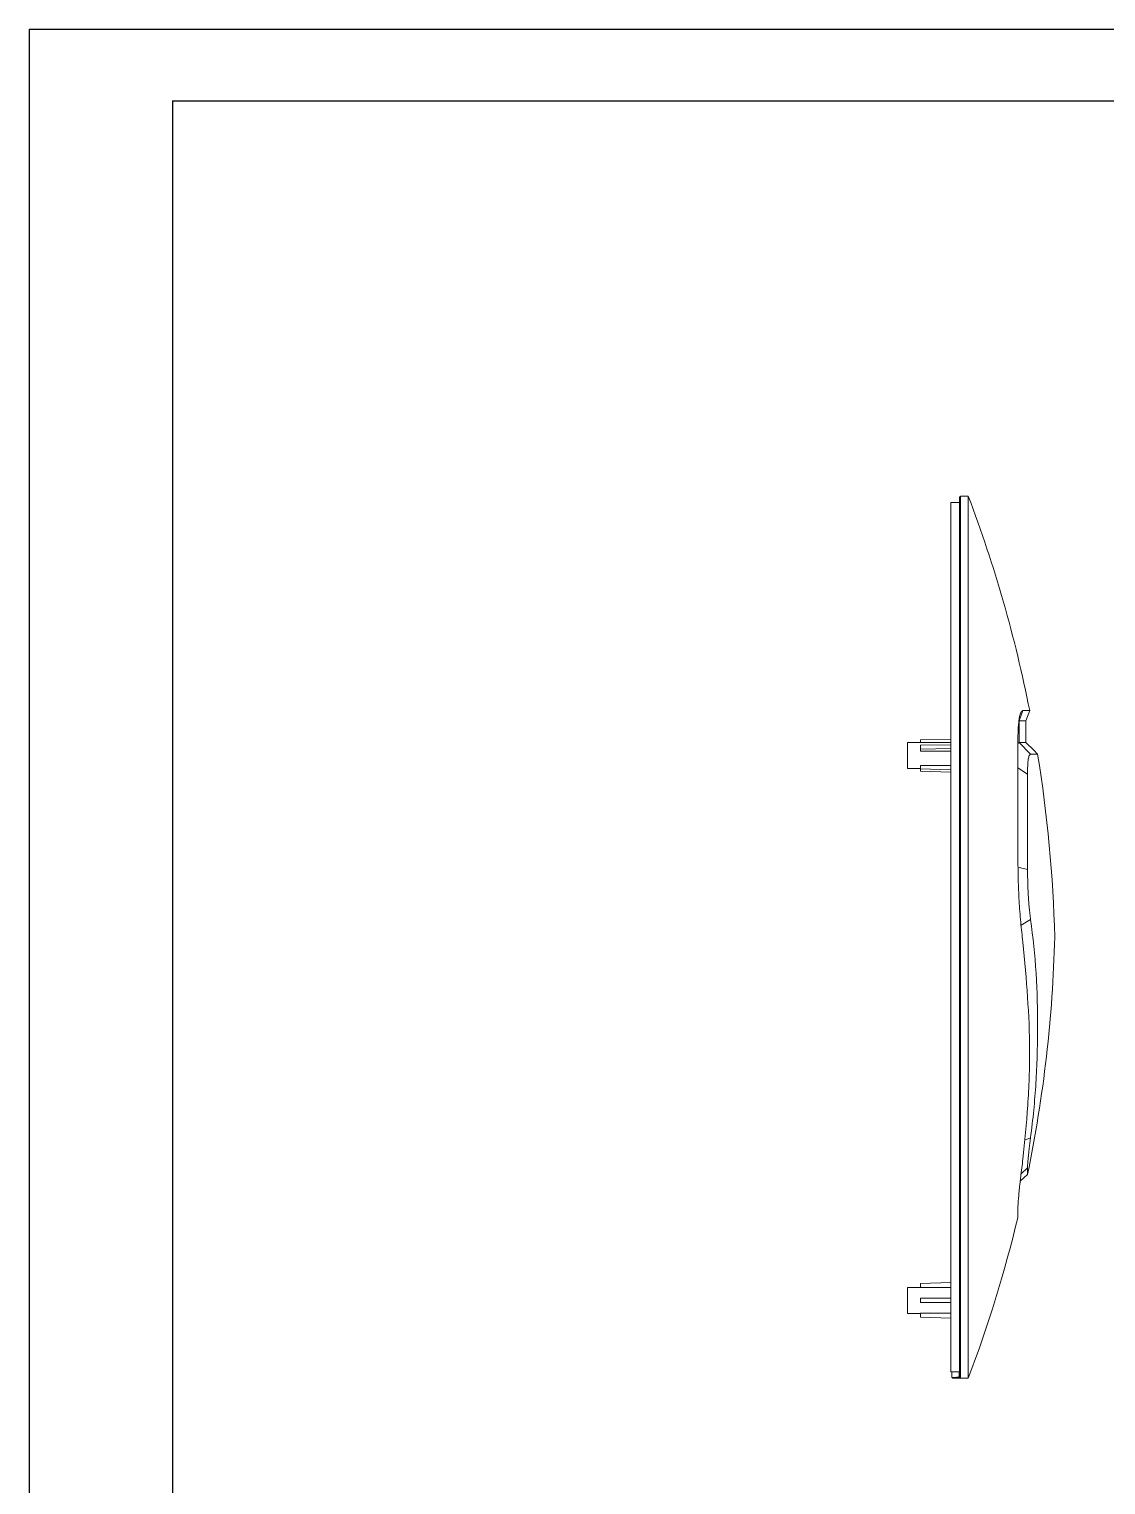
# Model space of a CAD drawing. Header units: inches. Extents: x -602 to 2189, y 557 to 1254.
# Drawn here: x 593.8 to 842.7, y 917.3 to 1253.9 of the extents above; entities that cross this region are included whole.
import ezdxf

# ---------------------------------------------------------------- set-up
doc = ezdxf.new("R2010")
doc.units = ezdxf.units.IN

msp = doc.modelspace()

# ---------------------------------------------------------------- linework, layer by layer
for p, q in [((593.777, 1253.93), (1579.152, 1253.93)), ((593.777, 1253.93), (593.777, 557.2)), ((626.955, 1237.341), (1562.563, 1237.341)), ((626.955, 1237.341), (626.955, 573.789))]:
    msp.add_line(p, q)
at = {"color": 7, "linetype": 'Continuous', "lineweight": 15}
for p, q in [((809.052, 1145.759), (808.852, 1145.759)), ((808.852, 942.19), (808.852, 1145.759)), ((810.852, 1145.959), (809.052, 1145.959)), ((809.052, 941.985), (809.052, 1145.959)), ((810.852, 941.959), (810.852, 1145.959)), ((808.852, 1144.459), (806.852, 1144.459)), ((806.852, 943.459), (806.852, 1144.459)), ((823.482, 1096.382), (822.605, 1093.959)), ((824.191, 1093.959), (825.078, 1096.397)), ((822.605, 1093.959), (822.605, 1088.959)), ((824.191, 1093.959), (824.191, 1088.959)), ((806.852, 1088.959), (796.852, 1088.959)), ((796.852, 1087.459), (796.852, 1088.959)), ((796.852, 1082.959), (796.852, 1087.459)), ((806.852, 1089.783), (799.852, 1089.571)), ((799.852, 1088.959), (799.852, 1089.571)), ((806.852, 1088.456), (799.852, 1088.333)), ((799.852, 1087.467), (799.852, 1088.333)), ((806.852, 1087.589), (799.852, 1087.467)), ((799.852, 1087.005), (799.852, 1087.467)), ((822.322, 1088.56), (822.322, 1062.458)), ((822.605, 1088.959), (825.258, 1086.291)), ((825.983, 1087.168), (824.191, 1088.959)), ((806.852, 1087.005), (799.852, 1087.005)), ((825.983, 1087.168), (826.885, 1086.265)), ((796.852, 1082.959), (799.852, 1082.959)), ((806.852, 1083.647), (799.852, 1083.647)), ((799.852, 1082.847), (799.852, 1083.647)), ((799.852, 1082.347), (799.852, 1082.847)), ((806.852, 1082.635), (799.852, 1082.847)), ((806.852, 1082.135), (799.852, 1082.347)), ((822.322, 1083.09), (824.561, 1081.682)), ((824.561, 1059.605), (824.561, 1081.682)), ((822.357, 1060.18), (824.561, 1059.605)), ((823.067, 1046.722), (825.258, 1048.031)), ((823.926, 997.012), (825.258, 997.556)), ((823.08, 989.272), (824.561, 990.59)), ((824.561, 989.089), (824.561, 990.59)), ((822.876, 987.547), (824.561, 989.089)), ((822.322, 980.859), (822.322, 979.084)), ((799.852, 962.959), (796.852, 962.959)), ((796.852, 956.959), (796.852, 962.959)), ((806.852, 964.086), (799.852, 963.842)), ((799.852, 962.917), (799.852, 963.842)), ((806.852, 962.917), (799.852, 962.917)), ((799.852, 959.459), (799.852, 960.459)), ((806.852, 960.459), (799.852, 960.459)), ((806.852, 959.459), (799.852, 959.459)), ((796.852, 956.959), (799.852, 956.959)), ((806.852, 957.001), (799.852, 957.001)), ((799.852, 956.076), (799.852, 957.001)), ((806.852, 955.832), (799.852, 956.076)), ((806.852, 943.459), (807.052, 943.459)), ((807.052, 943.459), (807.052, 942.159)), ((808.786, 943.49), (808.786, 942.189)), ((807.052, 942.159), (807.252, 942.159)), ((807.252, 942.159), (807.252, 941.959)), ((807.252, 941.959), (810.852, 941.959)), ((808.798, 942.183), (808.798, 941.983))]:
    msp.add_line(p, q, dxfattribs=at)
for centre, start, end in [((521.785, 1036.318), 11.19675, 20.7713), ((521.785, 1036.318), 1.41614, 9.29722), ((521.785, 1051.6), 348.33478, 358.58386), ((521.785, 1051.6), 339.2287, 346.4346)]:
    msp.add_arc(centre, 309.161, start, end, dxfattribs=at)
for centre, major_axis, start_param, end_param in [((801.983, 1043.959), (276.121, 0), 4.7370266, 4.7372672), ((801.983, 1043.959), (279.693, 0), 4.7367119, 4.7369494), ((802.733, 1043.959), (279.693, 0), 4.7340746, 4.7349842), ((802.733, 1043.959), (280.243, 0), 4.7340321, 4.7349399)]:
    msp.add_ellipse(centre, major_axis=major_axis, ratio=0.3639702, start_param=start_param, end_param=end_param, dxfattribs=at)
for points, knots in [([(823.482, 1096.382), (823.331, 1096.222), (823.149, 1096.141), (822.955, 1095.779), (822.918, 1095.693), (822.849, 1095.49), (822.816, 1095.374), (822.725, 1094.99), (822.671, 1094.687), (822.575, 1094.009), (822.531, 1093.638), (822.453, 1092.821), (822.419, 1092.372), (822.373, 1091.388), (822.361, 1090.845), (822.344, 1089.715), (822.337, 1089.13), (822.322, 1088.56)], [0, 0, 0, 0, 0.25, 0.25, 0.3125, 0.3125, 0.375, 0.375, 0.5, 0.5, 0.625, 0.625, 0.75, 0.75, 0.875, 0.875, 1, 1, 1, 1]), ([(825.062, 1096.351), (825.062, 1096.351), (824.929, 1096.354), (824.399, 1096.366), (824.004, 1096.373), (823.482, 1096.382)], [0, 0, 0, 0, 0.5, 0.5, 1, 1, 1, 1]), ([(824.191, 1093.959), (824.192, 1093.959), (823.888, 1093.959), (823.066, 1093.959), (822.605, 1093.959)], [0, 0, 0, 0, 0.56, 1, 1, 1, 1]), ([(822.605, 1088.959), (822.511, 1088.92), (822.411, 1088.879), (822.329, 1088.685), (822.324, 1088.673)], [0, 0, 0, 0, 0.9399967, 1, 1, 1, 1]), ([(824.191, 1088.959), (824.192, 1088.959), (823.888, 1088.959), (823.066, 1088.959), (822.605, 1088.959)], [0, 0, 0, 0, 0.56, 1, 1, 1, 1]), ([(824.561, 1081.682), (824.571, 1082.008), (824.575, 1082.353), (824.585, 1083.02), (824.592, 1083.343), (824.619, 1083.92), (824.638, 1084.18), (824.685, 1084.658), (824.712, 1084.88), (824.77, 1085.285), (824.802, 1085.466), (824.875, 1085.767), (824.916, 1085.887), (825.057, 1086.135), (825.168, 1086.169), (825.258, 1086.291)], [0, 0, 0, 0, 0.125, 0.125, 0.25, 0.25, 0.375, 0.375, 0.5, 0.5, 0.625, 0.625, 0.75, 0.75, 1, 1, 1, 1]), ([(825.258, 1086.291), (825.793, 1086.284), (826.2, 1086.278), (826.747, 1086.268), (826.885, 1086.265), (826.885, 1086.265)], [0, 0, 0, 0, 0.5, 0.5, 1, 1, 1, 1]), ([(822.322, 1062.458), (822.361, 1060.793), (822.364, 1059.14), (822.412, 1057.034), (822.424, 1056.611), (822.453, 1055.759), (822.47, 1055.331), (822.527, 1054.056), (822.573, 1053.213), (822.675, 1051.537), (822.73, 1050.703), (822.85, 1049.047), (822.916, 1048.222), (823.063, 1046.625), (823.147, 1045.852), (823.317, 1044.329), (823.404, 1043.577), (823.482, 1042.817)], [0, 0, 0, 0, 0.25, 0.25, 0.3125, 0.3125, 0.375, 0.375, 0.5, 0.5, 0.625, 0.625, 0.75, 0.75, 0.875, 0.875, 1, 1, 1, 1]), ([(825.258, 1048.031), (825.211, 1048.481), (825.16, 1048.923), (825.058, 1049.817), (825.008, 1050.268), (824.92, 1051.198), (824.881, 1051.675), (824.809, 1052.646), (824.775, 1053.141), (824.713, 1054.135), (824.685, 1054.633), (824.639, 1055.632), (824.622, 1056.135), (824.599, 1057.135), (824.592, 1057.63), (824.58, 1058.617), (824.573, 1059.109), (824.561, 1059.605)], [0, 0, 0, 0, 0.125, 0.125, 0.25, 0.25, 0.375, 0.375, 0.5, 0.5, 0.625, 0.625, 0.75, 0.75, 0.875, 0.875, 1, 1, 1, 1]), ([(825.258, 997.556), (825.837, 1001.886), (826.239, 1006.072), (826.628, 1012.325), (826.723, 1014.405), (826.818, 1017.544), (826.842, 1018.593), (826.877, 1020.701), (826.887, 1021.761), (826.9, 1027.072), (826.789, 1031.372), (826.262, 1039.853), (825.847, 1044.028), (825.258, 1048.031)], [0, 0, 0, 0, 0.25, 0.25, 0.375, 0.375, 0.4375, 0.4375, 0.5, 0.5, 0.75, 0.75, 1, 1, 1, 1]), ([(823.482, 1042.817), (824.324, 1033.962), (825.018, 1026.027), (825.059, 1016.705), (825.054, 1015.665), (825.02, 1013.569), (824.992, 1012.515), (824.878, 1009.341), (824.763, 1007.21), (824.329, 1000.843), (823.924, 996.641), (823.482, 992.678)], [0, 0, 0, 0, 0.5, 0.5, 0.5625, 0.5625, 0.625, 0.625, 0.75, 0.75, 1, 1, 1, 1]), ([(824.561, 990.59), (824.571, 990.751), (824.575, 990.892), (824.585, 991.198), (824.592, 991.363), (824.619, 991.768), (824.638, 992.004), (824.685, 992.521), (824.712, 992.802), (824.77, 993.393), (824.802, 993.705), (824.875, 994.378), (824.916, 994.741), (825.057, 995.903), (825.168, 996.755), (825.258, 997.556)], [0, 0, 0, 0, 0.125, 0.125, 0.25, 0.25, 0.375, 0.375, 0.5, 0.5, 0.625, 0.625, 0.75, 0.75, 1, 1, 1, 1]), ([(823.482, 992.678), (823.331, 991.301), (823.149, 989.877), (822.955, 988.256), (822.918, 987.94), (822.849, 987.327), (822.816, 987.029), (822.725, 986.169), (822.671, 985.637), (822.575, 984.635), (822.531, 984.163), (822.453, 983.283), (822.419, 982.876), (822.373, 982.174), (822.361, 981.884), (822.344, 981.357), (822.337, 981.117), (822.322, 980.859)], [0, 0, 0, 0, 0.25, 0.25, 0.3125, 0.3125, 0.375, 0.375, 0.5, 0.5, 0.625, 0.625, 0.75, 0.75, 0.875, 0.875, 1, 1, 1, 1]), ([(807.052, 943.459), (807.052, 943.459), (807.093, 943.46), (807.254, 943.464), (807.374, 943.467), (807.604, 943.472), (807.69, 943.474), (807.875, 943.477), (807.974, 943.479), (808.292, 943.484), (808.531, 943.487), (808.786, 943.49)], [0, 0, 0, 0, 0.25, 0.25, 0.5, 0.5, 0.625, 0.625, 0.75, 0.75, 1, 1, 1, 1]), ([(808.786, 942.189), (808.754, 942.189), (808.691, 942.188), (808.568, 942.187), (808.419, 942.185), (808.246, 942.183), (808.082, 942.18), (807.927, 942.178), (807.782, 942.175), (807.649, 942.173), (807.528, 942.17), (807.418, 942.168), (807.322, 942.166), (807.24, 942.164), (807.172, 942.162), (807.119, 942.161), (807.08, 942.16), (807.061, 942.159), (807.053, 942.159), (807.052, 942.159), (807.052, 942.159)], [0, 0, 0, 0, 0.0313375, 0.0626988, 0.1249448, 0.1871148, 0.2495699, 0.3124107, 0.3747979, 0.4369564, 0.4992464, 0.5620159, 0.6246104, 0.686821, 0.749011, 0.8115426, 0.8744371, 0.9371446, 0.9685642, 1, 1, 1, 1]), ([(807.252, 942.159), (807.252, 942.159), (807.288, 942.16), (807.432, 942.163), (807.539, 942.165), (807.744, 942.169), (807.821, 942.171), (807.986, 942.173), (808.074, 942.175), (808.358, 942.179), (808.571, 942.181), (808.798, 942.183)], [0, 0, 0, 0, 0.25, 0.25, 0.5, 0.5, 0.625, 0.625, 0.75, 0.75, 1, 1, 1, 1]), ([(808.798, 941.983), (808.77, 941.983), (808.714, 941.982), (808.604, 941.981), (808.47, 941.98), (808.317, 941.978), (808.17, 941.976), (808.032, 941.974), (807.903, 941.972), (807.784, 941.97), (807.676, 941.968), (807.579, 941.966), (807.493, 941.964), (807.42, 941.963), (807.359, 941.961), (807.312, 941.96), (807.277, 941.96), (807.26, 941.959), (807.253, 941.959), (807.252, 941.959), (807.252, 941.959)], [0, 0, 0, 0, 0.0313361, 0.06269882, 0.12494493, 0.18711501, 0.24957017, 0.31241103, 0.3747983, 0.43695679, 0.49924692, 0.56201644, 0.62461101, 0.68682169, 0.74901181, 0.81154367, 0.87443813, 0.93714565, 0.9685552, 1, 1, 1, 1])]:
    msp.add_open_spline(points, degree=3, knots=knots, dxfattribs=at)

doc.saveas('drawing.dxf')
